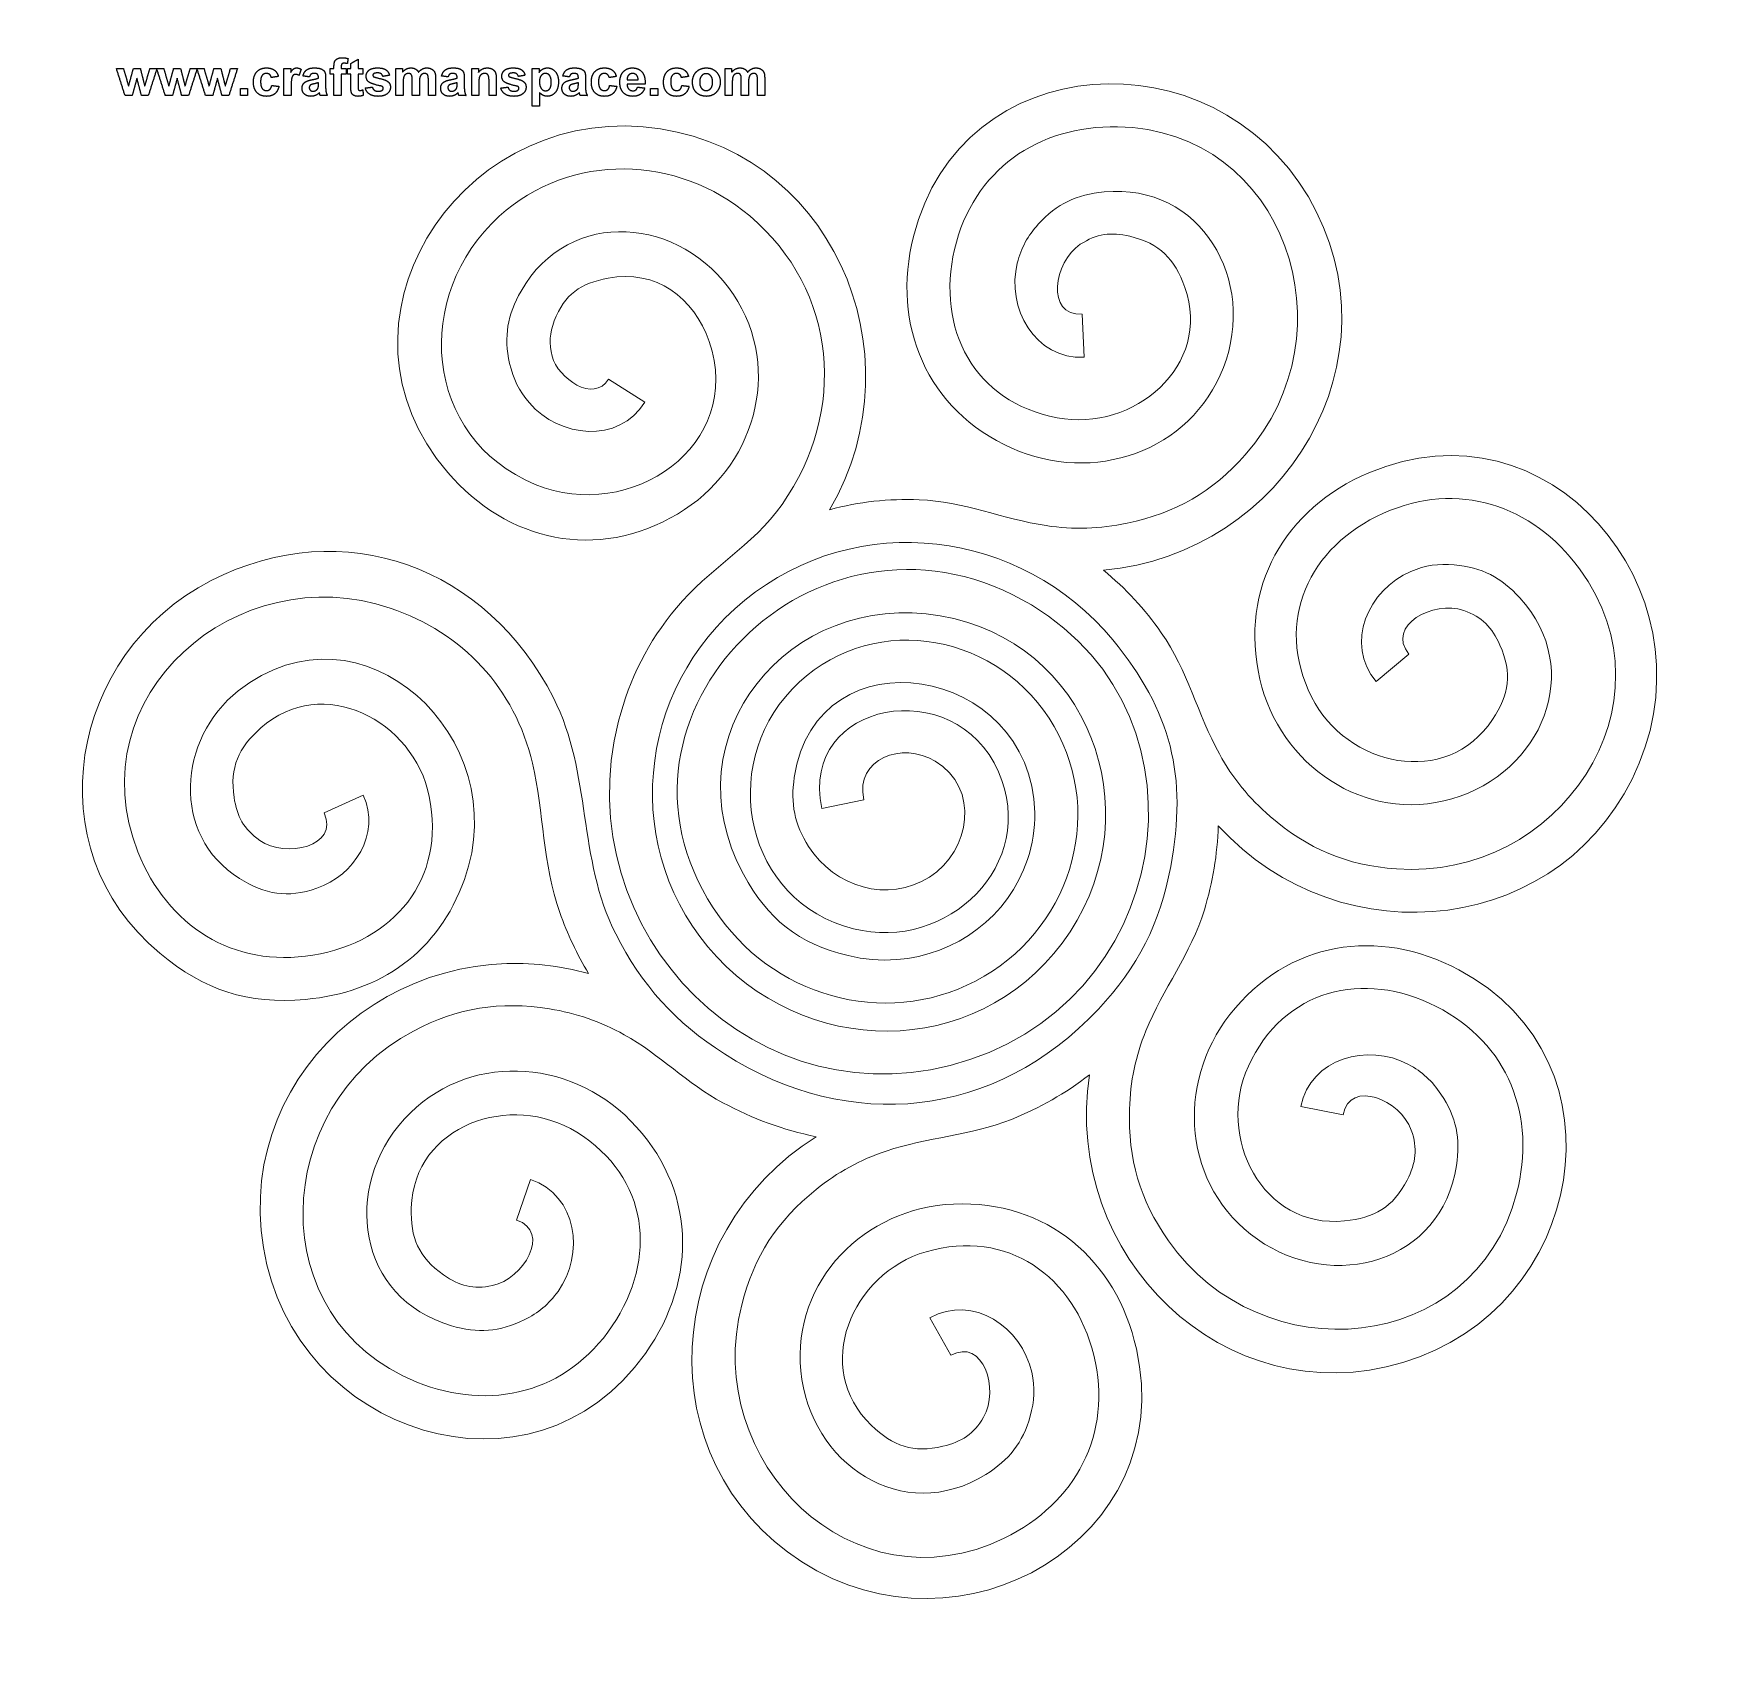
# Model space of a CAD drawing. Header units: millimetres. Extents: x -113 to 111, y -111 to 107.
import ezdxf

# ---------------------------------------------------------------- set-up
doc = ezdxf.new("R2010")
doc.units = ezdxf.units.MM
doc.header["$MEASUREMENT"] = 0
doc.layers.add('Default', color=18, linetype='Continuous')
doc.layers.add('Make2D__visible__lines', color=7, linetype='Continuous')

msp = doc.modelspace()

# ---------------------------------------------------------------- linework, layer by layer
at = {"layer": 'Default', "color": 5}
for points in [[(-72.45, 102.52), (-72.45, 102.98), (-72.35, 103.2)], [(-72.35, 103.2), (-72.26, 103.42), (-72, 103.56)], [(-72, 103.56), (-71.75, 103.7), (-71.35, 103.7)], [(-71.11, 102.96), (-71.31, 102.96), (-71.4, 102.87)], [(-71.35, 103.7), (-70.95, 103.7), (-70.57, 103.58)], [(-70.67, 102.91), (-70.9, 102.96), (-71.11, 102.96)], [(-70.57, 103.58), (-70.62, 103.24), (-70.67, 102.91)], [(-70.2, 102.93), (-69.72, 103.21), (-69.24, 103.49)], [(-70.2, 102.25), (-70.2, 102.59), (-70.2, 102.93)], [(-69.24, 103.49), (-69.24, 102.87), (-69.24, 102.25)], [(-100.31, 98.64), (-100.88, 100.45), (-101.46, 102.25)], [(-101.46, 102.25), (-100.99, 102.25), (-100.52, 102.25)], [(-100.52, 102.25), (-100.18, 101.07), (-99.84, 99.89)], [(-99.84, 99.89), (-99.52, 101.07), (-99.2, 102.25)], [(-98.73, 100.96), (-99.05, 99.8), (-99.36, 98.64)], [(-99.2, 102.25), (-98.74, 102.25), (-98.27, 102.25)], [(-98.12, 98.64), (-98.42, 99.8), (-98.73, 100.96)], [(-98.27, 102.25), (-97.98, 101.07), (-97.68, 99.89)], [(-97.68, 99.89), (-97.34, 101.07), (-97, 102.25)], [(-96.06, 102.25), (-96.64, 100.45), (-97.21, 98.64)], [(-97, 102.25), (-96.53, 102.25), (-96.06, 102.25)], [(-94.94, 98.64), (-95.51, 100.45), (-96.09, 102.25)], [(-96.09, 102.25), (-95.62, 102.25), (-95.15, 102.25)], [(-95.15, 102.25), (-94.81, 101.07), (-94.47, 99.89)], [(-94.47, 99.89), (-94.15, 101.07), (-93.83, 102.25)], [(-93.36, 100.96), (-93.67, 99.8), (-93.99, 98.64)], [(-93.83, 102.25), (-93.37, 102.25), (-92.9, 102.25)], [(-92.75, 98.64), (-93.05, 99.8), (-93.36, 100.96)], [(-92.9, 102.25), (-92.61, 101.07), (-92.31, 99.89)], [(-92.31, 99.89), (-91.97, 101.07), (-91.62, 102.25)], [(-90.69, 102.25), (-91.27, 100.45), (-91.84, 98.64)], [(-91.62, 102.25), (-91.16, 102.25), (-90.69, 102.25)], [(-89.57, 98.64), (-90.14, 100.45), (-90.72, 102.25)], [(-90.72, 102.25), (-90.25, 102.25), (-89.78, 102.25)], [(-89.78, 102.25), (-89.44, 101.07), (-89.1, 99.89)], [(-89.1, 99.89), (-88.78, 101.07), (-88.46, 102.25)], [(-87.99, 100.96), (-88.3, 99.8), (-88.62, 98.64)], [(-88.46, 102.25), (-88, 102.25), (-87.53, 102.25)], [(-87.38, 98.64), (-87.68, 99.8), (-87.99, 100.96)], [(-87.53, 102.25), (-87.24, 101.07), (-86.94, 99.89)], [(-86.94, 99.89), (-86.6, 101.07), (-86.25, 102.25)], [(-85.32, 102.25), (-85.9, 100.45), (-86.47, 98.64)], [(-86.25, 102.25), (-85.79, 102.25), (-85.32, 102.25)], [(-83.19, 100.44), (-83.19, 101.34), (-82.72, 101.84)], [(-82.72, 101.84), (-82.25, 102.34), (-81.45, 102.34)], [(-82.02, 101.35), (-82.23, 101.1), (-82.23, 100.51)], [(-81.46, 101.6), (-81.81, 101.6), (-82.02, 101.35)], [(-81.03, 101.46), (-81.19, 101.6), (-81.46, 101.6)], [(-81.45, 102.34), (-80.8, 102.34), (-80.41, 102.06)], [(-80.81, 101.05), (-80.86, 101.32), (-81.03, 101.46)], [(-79.86, 101.2), (-80.33, 101.13), (-80.81, 101.05)], [(-80.41, 102.06), (-80.03, 101.78), (-79.86, 101.2)], [(-79.12, 98.64), (-79.12, 100.45), (-79.12, 102.25)], [(-79.12, 102.25), (-78.67, 102.25), (-78.22, 102.25)], [(-78.22, 102.25), (-78.22, 102), (-78.22, 101.74)], [(-78.22, 101.74), (-78, 102.1), (-77.83, 102.22)], [(-78.08, 100.97), (-78.16, 100.68), (-78.16, 99.76)], [(-77.87, 101.37), (-78.01, 101.26), (-78.08, 100.97)], [(-77.55, 101.48), (-77.74, 101.48), (-77.87, 101.37)], [(-77.83, 102.22), (-77.65, 102.34), (-77.43, 102.34)], [(-77.12, 101.33), (-77.35, 101.48), (-77.55, 101.48)], [(-77.43, 102.34), (-77.12, 102.34), (-76.83, 102.16)], [(-76.83, 102.16), (-76.98, 101.74), (-77.12, 101.33)], [(-76.58, 101.26), (-76.44, 101.82), (-76.09, 102.08)], [(-75.72, 101.14), (-76.15, 101.2), (-76.58, 101.26)], [(-76.17, 100.53), (-75.91, 100.66), (-75.42, 100.75)], [(-76.09, 102.08), (-75.74, 102.34), (-75.05, 102.34)], [(-75.5, 101.5), (-75.64, 101.4), (-75.72, 101.14)], [(-75.13, 101.6), (-75.37, 101.6), (-75.5, 101.5)], [(-75.42, 100.75), (-74.77, 100.88), (-74.52, 100.99)], [(-74.65, 101.48), (-74.77, 101.6), (-75.13, 101.6)], [(-75.05, 102.34), (-74.42, 102.34), (-74.12, 102.19)], [(-74.52, 101.08), (-74.52, 101.36), (-74.65, 101.48)], [(-74.52, 100.99), (-74.52, 101.04), (-74.52, 101.08)], [(-74.12, 102.19), (-73.81, 102.04), (-73.69, 101.81)], [(-73.69, 101.81), (-73.56, 101.57), (-73.56, 100.95)], [(-73.56, 100.95), (-73.56, 100.39), (-73.56, 99.83)], [(-72.94, 102.25), (-72.7, 102.25), (-72.45, 102.25)], [(-72.94, 101.51), (-72.94, 101.88), (-72.94, 102.25)], [(-72.45, 101.51), (-72.7, 101.51), (-72.94, 101.51)], [(-72.45, 102.25), (-72.45, 102.39), (-72.45, 102.52)], [(-72.45, 98.64), (-72.45, 100.08), (-72.45, 101.51)], [(-71.4, 102.87), (-71.49, 102.77), (-71.49, 102.5)], [(-71.49, 102.5), (-71.49, 102.38), (-71.49, 102.25)], [(-71.49, 102.25), (-71.15, 102.25), (-70.81, 102.25)], [(-70.81, 101.51), (-71.15, 101.51), (-71.49, 101.51)], [(-71.49, 101.51), (-71.49, 100.08), (-71.49, 98.64)], [(-70.81, 102.25), (-70.81, 101.88), (-70.81, 101.51)], [(-70.66, 101.51), (-70.66, 101.88), (-70.66, 102.25)], [(-70.66, 102.25), (-70.43, 102.25), (-70.2, 102.25)], [(-70.2, 101.51), (-70.43, 101.51), (-70.66, 101.51)], [(-70.2, 99.92), (-70.2, 100.72), (-70.2, 101.51)], [(-69.24, 102.25), (-68.92, 102.25), (-68.59, 102.25)], [(-68.59, 101.51), (-68.92, 101.51), (-69.24, 101.51)], [(-69.24, 101.51), (-69.24, 100.77), (-69.24, 100.02)], [(-68.59, 102.25), (-68.59, 101.88), (-68.59, 101.51)], [(-68.16, 101.23), (-68.16, 101.7), (-67.79, 102.02)], [(-67.73, 100.41), (-68.16, 100.7), (-68.16, 101.23)], [(-67.79, 102.02), (-67.42, 102.34), (-66.64, 102.34)], [(-67.16, 101.56), (-67.26, 101.48), (-67.26, 101.36)], [(-67.26, 101.36), (-67.26, 101.26), (-67.17, 101.18)], [(-67.17, 101.18), (-67.04, 101.09), (-66.28, 100.91)], [(-66.62, 101.67), (-66.99, 101.67), (-67.16, 101.56)], [(-66.64, 102.34), (-65.9, 102.34), (-65.54, 102.1)], [(-66.16, 101.55), (-66.32, 101.67), (-66.62, 101.67)], [(-66.28, 100.91), (-65.52, 100.74), (-65.22, 100.48)], [(-65.94, 101.2), (-65.99, 101.43), (-66.16, 101.55)], [(-65.04, 101.36), (-65.49, 101.28), (-65.94, 101.2)], [(-65.54, 102.1), (-65.18, 101.85), (-65.04, 101.36)], [(-64.18, 102.25), (-63.75, 102.25), (-63.31, 102.25)], [(-64.18, 98.64), (-64.18, 100.45), (-64.18, 102.25)], [(-63.31, 101.76), (-62.84, 102.34), (-62.19, 102.34)], [(-63.31, 102.25), (-63.31, 102.01), (-63.31, 101.76)], [(-63.15, 101.14), (-63.22, 100.92), (-63.22, 100.4)], [(-62.9, 101.48), (-63.07, 101.37), (-63.15, 101.14)], [(-62.51, 101.6), (-62.72, 101.6), (-62.9, 101.48)], [(-62.22, 101.53), (-62.33, 101.6), (-62.51, 101.6)], [(-62.07, 101.3), (-62.12, 101.45), (-62.22, 101.53)], [(-62.19, 102.34), (-61.84, 102.34), (-61.59, 102.2)], [(-62.02, 100.62), (-62.02, 101.15), (-62.07, 101.3)], [(-61.59, 102.2), (-61.34, 102.06), (-61.17, 101.76)], [(-61.17, 101.76), (-60.94, 102.06), (-60.66, 102.2)], [(-60.98, 101.12), (-61.06, 100.89), (-61.06, 100.38)], [(-60.73, 101.48), (-60.91, 101.36), (-60.98, 101.12)], [(-60.36, 101.6), (-60.56, 101.6), (-60.73, 101.48)], [(-60.66, 102.2), (-60.39, 102.34), (-60.08, 102.34)], [(-59.95, 101.4), (-60.09, 101.6), (-60.36, 101.6)], [(-60.08, 102.34), (-59.68, 102.34), (-59.41, 102.18)], [(-59.86, 100.71), (-59.86, 101.24), (-59.95, 101.4)], [(-59.86, 98.64), (-59.86, 99.67), (-59.86, 100.71)], [(-59.41, 102.18), (-59.13, 102.02), (-59, 101.71)], [(-59, 101.71), (-58.9, 101.48), (-58.9, 100.96)], [(-58.9, 100.96), (-58.9, 99.8), (-58.9, 98.64)], [(-58.1, 101.26), (-57.95, 101.82), (-57.6, 102.08)], [(-57.23, 101.14), (-57.67, 101.2), (-58.1, 101.26)], [(-57.68, 100.53), (-57.42, 100.66), (-56.94, 100.75)], [(-57.6, 102.08), (-57.25, 102.34), (-56.56, 102.34)], [(-57.02, 101.5), (-57.15, 101.4), (-57.23, 101.14)], [(-56.64, 101.6), (-56.88, 101.6), (-57.02, 101.5)], [(-56.94, 100.75), (-56.28, 100.88), (-56.03, 100.99)], [(-56.16, 101.48), (-56.29, 101.6), (-56.64, 101.6)], [(-56.56, 102.34), (-55.94, 102.34), (-55.63, 102.19)], [(-56.03, 101.08), (-56.03, 101.36), (-56.16, 101.48)], [(-56.03, 100.99), (-56.03, 101.04), (-56.03, 101.08)], [(-55.63, 102.19), (-55.32, 102.04), (-55.2, 101.81)], [(-55.2, 101.81), (-55.07, 101.57), (-55.07, 100.95)], [(-55.07, 100.95), (-55.07, 100.39), (-55.07, 99.83)], [(-54.08, 98.64), (-54.08, 100.45), (-54.08, 102.25)], [(-54.08, 102.25), (-53.64, 102.25), (-53.19, 102.25)], [(-53.19, 101.73), (-52.72, 102.34), (-52.01, 102.34)], [(-53.19, 102.25), (-53.19, 101.99), (-53.19, 101.73)], [(-53.06, 101.11), (-53.13, 100.88), (-53.13, 100.28)], [(-52.79, 101.47), (-52.98, 101.33), (-53.06, 101.11)], [(-52.35, 101.6), (-52.6, 101.6), (-52.79, 101.47)], [(-52.03, 101.51), (-52.16, 101.6), (-52.35, 101.6)], [(-51.83, 101.24), (-51.89, 101.41), (-52.03, 101.51)], [(-52.01, 102.34), (-51.7, 102.34), (-51.44, 102.23)], [(-51.77, 100.48), (-51.77, 101.07), (-51.83, 101.24)], [(-51.44, 102.23), (-51.18, 102.12), (-51.05, 101.94)], [(-51.05, 101.94), (-50.92, 101.76), (-50.87, 101.54)], [(-50.87, 101.54), (-50.81, 101.31), (-50.81, 100.89)], [(-50.81, 100.89), (-50.81, 99.77), (-50.81, 98.64)], [(-50.07, 101.23), (-50.07, 101.7), (-49.7, 102.02)], [(-49.64, 100.41), (-50.07, 100.7), (-50.07, 101.23)], [(-49.7, 102.02), (-49.33, 102.34), (-48.55, 102.34)], [(-49.07, 101.56), (-49.18, 101.48), (-49.18, 101.36)], [(-49.18, 101.36), (-49.18, 101.26), (-49.08, 101.18)], [(-49.08, 101.18), (-48.95, 101.09), (-48.19, 100.91)], [(-48.53, 101.67), (-48.91, 101.67), (-49.07, 101.56)], [(-48.55, 102.34), (-47.81, 102.34), (-47.45, 102.1)], [(-48.07, 101.55), (-48.23, 101.67), (-48.53, 101.67)], [(-48.19, 100.91), (-47.43, 100.74), (-47.13, 100.48)], [(-47.85, 101.2), (-47.91, 101.43), (-48.07, 101.55)], [(-46.96, 101.36), (-47.4, 101.28), (-47.85, 101.2)], [(-47.45, 102.1), (-47.09, 101.85), (-46.96, 101.36)], [(-46, 102.25), (-45.55, 102.25), (-45.1, 102.25)], [(-46, 97.25), (-46, 99.75), (-46, 102.25)], [(-45.1, 102.25), (-45.1, 101.99), (-45.1, 101.73)], [(-45.1, 101.73), (-44.93, 102), (-44.64, 102.17)], [(-44.81, 101.33), (-45.04, 101.05), (-45.04, 100.51)], [(-44.24, 101.6), (-44.59, 101.6), (-44.81, 101.33)], [(-44.64, 102.17), (-44.35, 102.34), (-43.99, 102.34)], [(-43.69, 101.32), (-43.91, 101.6), (-44.24, 101.6)], [(-43.99, 102.34), (-43.37, 102.34), (-42.94, 101.85)], [(-43.47, 100.46), (-43.47, 101.04), (-43.69, 101.32)], [(-42.94, 101.85), (-42.51, 101.35), (-42.51, 100.47)], [(-41.92, 101.26), (-41.78, 101.82), (-41.43, 102.08)], [(-41.06, 101.14), (-41.49, 101.2), (-41.92, 101.26)], [(-41.51, 100.53), (-41.25, 100.66), (-40.76, 100.75)], [(-41.43, 102.08), (-41.08, 102.34), (-40.39, 102.34)], [(-40.84, 101.5), (-40.98, 101.4), (-41.06, 101.14)], [(-40.47, 101.6), (-40.71, 101.6), (-40.84, 101.5)], [(-40.76, 100.75), (-40.11, 100.88), (-39.86, 100.99)], [(-39.98, 101.48), (-40.11, 101.6), (-40.47, 101.6)], [(-40.39, 102.34), (-39.76, 102.34), (-39.46, 102.19)], [(-39.86, 101.08), (-39.86, 101.36), (-39.98, 101.48)], [(-39.86, 100.99), (-39.86, 101.04), (-39.86, 101.08)], [(-39.46, 102.19), (-39.15, 102.04), (-39.02, 101.81)], [(-39.02, 101.81), (-38.9, 101.57), (-38.9, 100.95)], [(-38.9, 100.95), (-38.9, 100.39), (-38.9, 99.83)], [(-38.13, 100.44), (-38.13, 101.34), (-37.66, 101.84)], [(-37.66, 101.84), (-37.19, 102.34), (-36.39, 102.34)], [(-36.96, 101.35), (-37.17, 101.1), (-37.17, 100.51)], [(-36.4, 101.6), (-36.75, 101.6), (-36.96, 101.35)], [(-35.97, 101.46), (-36.13, 101.6), (-36.4, 101.6)], [(-36.39, 102.34), (-35.74, 102.34), (-35.35, 102.06)], [(-35.75, 101.05), (-35.8, 101.32), (-35.97, 101.46)], [(-34.79, 101.2), (-35.27, 101.13), (-35.75, 101.05)], [(-35.35, 102.06), (-34.96, 101.78), (-34.79, 101.2)], [(-34.33, 100.42), (-34.33, 101.32), (-33.86, 101.83)], [(-33.86, 101.83), (-33.39, 102.34), (-32.67, 102.34)], [(-33.15, 101.38), (-33.36, 101.16), (-33.36, 100.77)], [(-33.36, 100.77), (-32.63, 100.77), (-31.89, 100.77)], [(-32.62, 101.6), (-32.94, 101.6), (-33.15, 101.38)], [(-32.67, 102.34), (-31.85, 102.34), (-31.39, 101.81)], [(-32.11, 101.39), (-32.32, 101.6), (-32.62, 101.6)], [(-31.89, 100.77), (-31.9, 101.18), (-32.11, 101.39)], [(-31.39, 101.81), (-30.92, 101.28), (-30.94, 100.18)], [(-28.5, 100.44), (-28.5, 101.34), (-28.03, 101.84)], [(-28.03, 101.84), (-27.56, 102.34), (-26.76, 102.34)], [(-27.33, 101.35), (-27.54, 101.1), (-27.54, 100.51)], [(-26.77, 101.6), (-27.12, 101.6), (-27.33, 101.35)], [(-26.34, 101.46), (-26.5, 101.6), (-26.77, 101.6)], [(-26.76, 102.34), (-26.11, 102.34), (-25.72, 102.06)], [(-26.12, 101.05), (-26.17, 101.32), (-26.34, 101.46)], [(-25.17, 101.2), (-25.64, 101.13), (-26.12, 101.05)], [(-25.72, 102.06), (-25.33, 101.78), (-25.17, 101.2)], [(-24.64, 100.5), (-24.64, 100.98), (-24.41, 101.42)], [(-24.41, 101.42), (-24.17, 101.87), (-23.75, 102.11)], [(-23.75, 102.11), (-23.32, 102.34), (-22.79, 102.34)], [(-23.43, 101.28), (-23.68, 100.99), (-23.68, 100.45)], [(-22.82, 101.57), (-23.18, 101.57), (-23.43, 101.28)], [(-22.2, 101.28), (-22.45, 101.57), (-22.82, 101.57)], [(-22.79, 102.34), (-21.98, 102.34), (-21.46, 101.81)], [(-21.96, 100.45), (-21.96, 100.99), (-22.2, 101.28)], [(-21.46, 101.81), (-20.94, 101.27), (-20.94, 100.46)], [(-20.29, 102.25), (-19.86, 102.25), (-19.42, 102.25)], [(-20.29, 98.64), (-20.29, 100.45), (-20.29, 102.25)], [(-19.42, 101.76), (-18.95, 102.34), (-18.3, 102.34)], [(-19.42, 102.25), (-19.42, 102.01), (-19.42, 101.76)], [(-19.26, 101.14), (-19.33, 100.92), (-19.33, 100.4)], [(-19.01, 101.48), (-19.18, 101.37), (-19.26, 101.14)], [(-18.62, 101.6), (-18.84, 101.6), (-19.01, 101.48)], [(-18.33, 101.53), (-18.44, 101.6), (-18.62, 101.6)], [(-18.18, 101.3), (-18.23, 101.45), (-18.33, 101.53)], [(-18.3, 102.34), (-17.96, 102.34), (-17.7, 102.2)], [(-18.13, 100.62), (-18.13, 101.15), (-18.18, 101.3)], [(-17.7, 102.2), (-17.45, 102.06), (-17.28, 101.76)], [(-17.28, 101.76), (-17.05, 102.06), (-16.77, 102.2)], [(-17.09, 101.12), (-17.17, 100.89), (-17.17, 100.38)], [(-16.84, 101.48), (-17.02, 101.36), (-17.09, 101.12)], [(-16.47, 101.6), (-16.67, 101.6), (-16.84, 101.48)], [(-16.77, 102.2), (-16.5, 102.34), (-16.19, 102.34)], [(-16.06, 101.4), (-16.2, 101.6), (-16.47, 101.6)], [(-16.19, 102.34), (-15.79, 102.34), (-15.52, 102.18)], [(-15.97, 100.71), (-15.97, 101.24), (-16.06, 101.4)], [(-15.97, 98.64), (-15.97, 99.67), (-15.97, 100.71)], [(-15.52, 102.18), (-15.24, 102.02), (-15.11, 101.71)], [(-15.11, 101.71), (-15.01, 101.48), (-15.01, 100.96)], [(-15.01, 100.96), (-15.01, 99.8), (-15.01, 98.64)], [(-99.36, 98.64), (-99.83, 98.64), (-100.31, 98.64)], [(-97.21, 98.64), (-97.66, 98.64), (-98.12, 98.64)], [(-93.99, 98.64), (-94.46, 98.64), (-94.94, 98.64)], [(-91.84, 98.64), (-92.29, 98.64), (-92.75, 98.64)], [(-88.62, 98.64), (-89.09, 98.64), (-89.57, 98.64)], [(-86.47, 98.64), (-86.92, 98.64), (-87.38, 98.64)], [(-84.92, 98.64), (-84.92, 99.12), (-84.92, 99.6)], [(-84.92, 99.6), (-84.44, 99.6), (-83.96, 99.6)], [(-83.96, 98.64), (-84.44, 98.64), (-84.92, 98.64)], [(-83.96, 99.6), (-83.96, 99.12), (-83.96, 98.64)], [(-82.72, 99.05), (-83.19, 99.55), (-83.19, 100.44)], [(-81.46, 98.55), (-82.25, 98.55), (-82.72, 99.05)], [(-82.23, 100.51), (-82.23, 99.86), (-82.02, 99.59)], [(-82.02, 99.59), (-81.8, 99.32), (-81.44, 99.32)], [(-80.35, 98.88), (-80.77, 98.55), (-81.46, 98.55)], [(-81.44, 99.32), (-81.17, 99.32), (-81, 99.47)], [(-81, 99.47), (-80.82, 99.63), (-80.75, 100)], [(-80.75, 100), (-80.27, 99.94), (-79.79, 99.88)], [(-79.79, 99.88), (-79.94, 99.22), (-80.35, 98.88)], [(-78.16, 98.64), (-78.64, 98.64), (-79.12, 98.64)], [(-78.16, 99.76), (-78.16, 99.2), (-78.16, 98.64)], [(-76.71, 99.62), (-76.71, 99.92), (-76.57, 100.16)], [(-76.39, 98.85), (-76.71, 99.15), (-76.71, 99.62)], [(-76.57, 100.16), (-76.42, 100.4), (-76.17, 100.53)], [(-75.51, 98.55), (-76.07, 98.55), (-76.39, 98.85)], [(-75.57, 100.06), (-75.75, 99.92), (-75.75, 99.72)], [(-75.75, 99.72), (-75.75, 99.52), (-75.61, 99.37)], [(-75.61, 99.37), (-75.47, 99.23), (-75.24, 99.23)], [(-75.07, 100.22), (-75.45, 100.14), (-75.57, 100.06)], [(-74.92, 98.67), (-75.2, 98.55), (-75.51, 98.55)], [(-75.24, 99.23), (-75, 99.23), (-74.77, 99.4)], [(-74.52, 100.37), (-74.69, 100.31), (-75.07, 100.22)], [(-74.4, 99.03), (-74.64, 98.79), (-74.92, 98.67)], [(-74.77, 99.4), (-74.6, 99.53), (-74.55, 99.71)], [(-74.55, 99.71), (-74.52, 99.84), (-74.52, 100.18)], [(-74.52, 100.18), (-74.52, 100.27), (-74.52, 100.37)], [(-74.36, 98.92), (-74.39, 99.01), (-74.4, 99.03)], [(-74.27, 98.64), (-74.31, 98.74), (-74.36, 98.92)], [(-73.31, 98.64), (-73.79, 98.64), (-74.27, 98.64)], [(-73.56, 99.83), (-73.56, 99.35), (-73.51, 99.13)], [(-73.51, 99.13), (-73.46, 98.9), (-73.31, 98.64)], [(-71.49, 98.64), (-71.97, 98.64), (-72.45, 98.64)], [(-70.17, 99.24), (-70.2, 99.41), (-70.2, 99.92)], [(-70.03, 98.86), (-70.13, 99), (-70.17, 99.24)], [(-69.73, 98.64), (-69.94, 98.72), (-70.03, 98.86)], [(-69.27, 98.55), (-69.53, 98.55), (-69.73, 98.64)], [(-68.53, 98.69), (-68.86, 98.55), (-69.27, 98.55)], [(-69.24, 100.02), (-69.24, 99.57), (-69.22, 99.49)], [(-69.22, 99.49), (-69.2, 99.42), (-69.14, 99.37)], [(-69.14, 99.37), (-69.07, 99.32), (-68.98, 99.32)], [(-68.98, 99.32), (-68.85, 99.32), (-68.61, 99.41)], [(-68.61, 99.41), (-68.57, 99.05), (-68.53, 98.69)], [(-68.28, 99.66), (-67.8, 99.72), (-67.33, 99.78)], [(-67.72, 98.85), (-68.15, 99.15), (-68.28, 99.66)], [(-66.26, 99.94), (-67.42, 100.2), (-67.73, 100.41)], [(-66.56, 98.55), (-67.29, 98.55), (-67.72, 98.85)], [(-67.33, 99.78), (-67.26, 99.51), (-67.08, 99.37)], [(-67.08, 99.37), (-66.89, 99.23), (-66.56, 99.23)], [(-66.56, 99.23), (-66.19, 99.23), (-66, 99.37)], [(-65.33, 98.91), (-65.75, 98.55), (-66.56, 98.55)], [(-65.94, 99.81), (-66.01, 99.88), (-66.26, 99.94)], [(-66, 99.37), (-65.87, 99.46), (-65.87, 99.63)], [(-65.87, 99.63), (-65.87, 99.74), (-65.94, 99.81)], [(-64.92, 99.77), (-64.92, 99.27), (-65.33, 98.91)], [(-65.22, 100.48), (-64.92, 100.23), (-64.92, 99.77)], [(-63.22, 98.64), (-63.7, 98.64), (-64.18, 98.64)], [(-63.22, 100.4), (-63.22, 99.52), (-63.22, 98.64)], [(-62.02, 98.64), (-62.02, 99.63), (-62.02, 100.62)], [(-61.06, 98.64), (-61.54, 98.64), (-62.02, 98.64)], [(-61.06, 100.38), (-61.06, 99.51), (-61.06, 98.64)], [(-58.9, 98.64), (-59.38, 98.64), (-59.86, 98.64)], [(-58.22, 99.62), (-58.22, 99.92), (-58.08, 100.16)], [(-57.9, 98.85), (-58.22, 99.15), (-58.22, 99.62)], [(-58.08, 100.16), (-57.94, 100.4), (-57.68, 100.53)], [(-57.02, 98.55), (-57.58, 98.55), (-57.9, 98.85)], [(-57.08, 100.06), (-57.26, 99.92), (-57.26, 99.72)], [(-57.26, 99.72), (-57.26, 99.52), (-57.12, 99.37)], [(-57.12, 99.37), (-56.98, 99.23), (-56.76, 99.23)], [(-56.59, 100.22), (-56.97, 100.14), (-57.08, 100.06)], [(-56.43, 98.67), (-56.71, 98.55), (-57.02, 98.55)], [(-56.76, 99.23), (-56.51, 99.23), (-56.28, 99.4)], [(-56.03, 100.37), (-56.21, 100.31), (-56.59, 100.22)], [(-55.91, 99.03), (-56.15, 98.79), (-56.43, 98.67)], [(-56.28, 99.4), (-56.12, 99.53), (-56.06, 99.71)], [(-56.06, 99.71), (-56.03, 99.84), (-56.03, 100.18)], [(-56.03, 100.18), (-56.03, 100.27), (-56.03, 100.37)], [(-55.87, 98.92), (-55.9, 99.01), (-55.91, 99.03)], [(-55.78, 98.64), (-55.82, 98.74), (-55.87, 98.92)], [(-54.83, 98.64), (-55.3, 98.64), (-55.78, 98.64)], [(-55.07, 99.83), (-55.07, 99.35), (-55.02, 99.13)], [(-55.02, 99.13), (-54.97, 98.9), (-54.83, 98.64)], [(-53.13, 98.64), (-53.61, 98.64), (-54.08, 98.64)], [(-53.13, 100.28), (-53.13, 99.46), (-53.13, 98.64)], [(-51.77, 98.64), (-51.77, 99.56), (-51.77, 100.48)], [(-50.81, 98.64), (-51.29, 98.64), (-51.77, 98.64)], [(-50.2, 99.66), (-49.72, 99.72), (-49.24, 99.78)], [(-49.63, 98.85), (-50.06, 99.15), (-50.2, 99.66)], [(-48.18, 99.94), (-49.33, 100.2), (-49.64, 100.41)], [(-48.47, 98.55), (-49.21, 98.55), (-49.63, 98.85)], [(-49.24, 99.78), (-49.18, 99.51), (-48.99, 99.37)], [(-48.99, 99.37), (-48.81, 99.23), (-48.47, 99.23)], [(-48.47, 99.23), (-48.1, 99.23), (-47.91, 99.37)], [(-47.25, 98.91), (-47.66, 98.55), (-48.47, 98.55)], [(-47.86, 99.81), (-47.93, 99.88), (-48.18, 99.94)], [(-47.91, 99.37), (-47.79, 99.46), (-47.79, 99.63)], [(-47.79, 99.63), (-47.79, 99.74), (-47.86, 99.81)], [(-46.83, 99.77), (-46.83, 99.27), (-47.25, 98.91)], [(-47.13, 100.48), (-46.83, 100.23), (-46.83, 99.77)], [(-45.04, 100.51), (-45.04, 99.88), (-44.8, 99.59)], [(-44.54, 98.67), (-44.78, 98.78), (-45.04, 99.07)], [(-45.04, 99.07), (-45.04, 98.16), (-45.04, 97.25)], [(-44.8, 99.59), (-44.57, 99.29), (-44.23, 99.29)], [(-44, 98.55), (-44.3, 98.55), (-44.54, 98.67)], [(-44.23, 99.29), (-43.9, 99.29), (-43.68, 99.56)], [(-42.95, 99.05), (-43.38, 98.55), (-44, 98.55)], [(-43.68, 99.56), (-43.47, 99.84), (-43.47, 100.46)], [(-42.51, 100.47), (-42.51, 99.56), (-42.95, 99.05)], [(-42.05, 99.62), (-42.05, 99.92), (-41.91, 100.16)], [(-41.73, 98.85), (-42.05, 99.15), (-42.05, 99.62)], [(-41.91, 100.16), (-41.76, 100.4), (-41.51, 100.53)], [(-40.85, 98.55), (-41.41, 98.55), (-41.73, 98.85)], [(-40.91, 100.06), (-41.09, 99.92), (-41.09, 99.72)], [(-41.09, 99.72), (-41.09, 99.52), (-40.95, 99.37)], [(-40.95, 99.37), (-40.8, 99.23), (-40.58, 99.23)], [(-40.41, 100.22), (-40.79, 100.14), (-40.91, 100.06)], [(-40.26, 98.67), (-40.54, 98.55), (-40.85, 98.55)], [(-40.58, 99.23), (-40.34, 99.23), (-40.11, 99.4)], [(-39.86, 100.37), (-40.03, 100.31), (-40.41, 100.22)], [(-39.73, 99.03), (-39.98, 98.79), (-40.26, 98.67)], [(-40.11, 99.4), (-39.94, 99.53), (-39.89, 99.71)], [(-39.89, 99.71), (-39.86, 99.84), (-39.86, 100.18)], [(-39.86, 100.18), (-39.86, 100.27), (-39.86, 100.37)], [(-39.7, 98.92), (-39.72, 99.01), (-39.73, 99.03)], [(-39.61, 98.64), (-39.65, 98.74), (-39.7, 98.92)], [(-38.65, 98.64), (-39.13, 98.64), (-39.61, 98.64)], [(-38.9, 99.83), (-38.9, 99.35), (-38.85, 99.13)], [(-38.85, 99.13), (-38.8, 98.9), (-38.65, 98.64)], [(-37.66, 99.05), (-38.13, 99.55), (-38.13, 100.44)], [(-36.4, 98.55), (-37.19, 98.55), (-37.66, 99.05)], [(-37.17, 100.51), (-37.17, 99.86), (-36.96, 99.59)], [(-36.96, 99.59), (-36.74, 99.32), (-36.38, 99.32)], [(-35.29, 98.88), (-35.71, 98.55), (-36.4, 98.55)], [(-36.38, 99.32), (-36.11, 99.32), (-35.93, 99.47)], [(-35.93, 99.47), (-35.76, 99.63), (-35.69, 100)], [(-35.69, 100), (-35.21, 99.94), (-34.73, 99.88)], [(-34.73, 99.88), (-34.88, 99.22), (-35.29, 98.88)], [(-33.97, 99.17), (-34.33, 99.66), (-34.33, 100.42)], [(-32.57, 98.55), (-33.52, 98.55), (-33.97, 99.17)], [(-30.94, 100.18), (-32.16, 100.18), (-33.37, 100.18)], [(-33.37, 100.18), (-33.36, 99.76), (-33.14, 99.52)], [(-33.14, 99.52), (-32.91, 99.29), (-32.58, 99.29)], [(-32.58, 99.29), (-32.35, 99.29), (-32.19, 99.41)], [(-31.58, 98.83), (-31.98, 98.55), (-32.57, 98.55)], [(-32.19, 99.41), (-32.04, 99.52), (-31.96, 99.78)], [(-31.96, 99.78), (-31.48, 99.72), (-31, 99.66)], [(-31, 99.66), (-31.18, 99.12), (-31.58, 98.83)], [(-30.23, 98.64), (-30.23, 99.12), (-30.23, 99.6)], [(-30.23, 99.6), (-29.75, 99.6), (-29.27, 99.6)], [(-29.27, 98.64), (-29.75, 98.64), (-30.23, 98.64)], [(-29.27, 99.6), (-29.27, 99.12), (-29.27, 98.64)], [(-28.03, 99.05), (-28.5, 99.55), (-28.5, 100.44)], [(-26.77, 98.55), (-27.56, 98.55), (-28.03, 99.05)], [(-27.54, 100.51), (-27.54, 99.86), (-27.33, 99.59)], [(-27.33, 99.59), (-27.11, 99.32), (-26.75, 99.32)], [(-25.66, 98.88), (-26.08, 98.55), (-26.77, 98.55)], [(-26.75, 99.32), (-26.48, 99.32), (-26.3, 99.47)], [(-26.3, 99.47), (-26.13, 99.63), (-26.06, 100)], [(-26.06, 100), (-25.58, 99.94), (-25.1, 99.88)], [(-25.1, 99.88), (-25.25, 99.22), (-25.66, 98.88)], [(-24.41, 99.44), (-24.64, 99.87), (-24.64, 100.5)], [(-23.73, 98.77), (-24.17, 99), (-24.41, 99.44)], [(-22.79, 98.55), (-23.28, 98.55), (-23.73, 98.77)], [(-23.68, 100.45), (-23.68, 99.9), (-23.43, 99.61)], [(-23.43, 99.61), (-23.18, 99.32), (-22.82, 99.32)], [(-22.82, 99.32), (-22.45, 99.32), (-22.2, 99.61)], [(-21.46, 99.09), (-21.99, 98.55), (-22.79, 98.55)], [(-22.2, 99.61), (-21.96, 99.9), (-21.96, 100.45)], [(-20.94, 100.46), (-20.94, 99.63), (-21.46, 99.09)], [(-19.33, 98.64), (-19.81, 98.64), (-20.29, 98.64)], [(-19.33, 100.4), (-19.33, 99.52), (-19.33, 98.64)], [(-18.13, 98.64), (-18.13, 99.63), (-18.13, 100.62)], [(-17.17, 98.64), (-17.65, 98.64), (-18.13, 98.64)], [(-17.17, 100.38), (-17.17, 99.51), (-17.17, 98.64)], [(-15.01, 98.64), (-15.49, 98.64), (-15.97, 98.64)], [(-45.04, 97.25), (-45.52, 97.25), (-46, 97.25)]]:
    msp.add_open_spline(points, degree=2, dxfattribs=at)
at = {"layer": 'Make2D__visible__lines', "color": 5, "lineweight": 9}
for p, q in [((27.32, 69.49), (27.61, 63.77)), ((-35.83, 60.82), (-30.98, 57.77)), ((70.91, 24.19), (66.52, 20.51)), ((-73.76, 3), (-68.55, 5.37)), ((62.12, -37.25), (56.5, -36.14)), ((-48.1, -51.27), (-46.25, -45.85)), ((9.82, -69.31), (7.02, -64.31))]:
    msp.add_line(p, q, dxfattribs=at)
for points, knots in [([(27.61, 63.77), (21, 63.44), (17.19, 70.4), (18.68, 76.32), (19.19, 78.34), (20.08, 79.96), (21.47, 81.5), (23.96, 84.24), (26.59, 85.46), (30.24, 85.8), (43.25, 87.03), (50.64, 73.97), (46.17, 62.41), (41.79, 51.05), (28.7, 46.8), (17.96, 51.63), (6.58, 56.75), (1.86, 68.02), (4.83, 79.85), (11.16, 105.11), (44.75, 106.92), (57.49, 85.13), (70.09, 63.58), (54.39, 37.5), (30.16, 35.38)], [0.23809524, 0.23809524, 0.23809524, 0.23809524, 0.24404762, 0.24404762, 0.24404762, 0.25, 0.25, 0.25, 0.25595238, 0.25595238, 0.25595238, 0.26190476, 0.26190476, 0.26190476, 0.26785714, 0.26785714, 0.26785714, 0.27380952, 0.27380952, 0.27380952, 0.2797619, 0.2797619, 0.2797619, 0.28571429, 0.28571429, 0.28571429, 0.28571429]), ([(-30.98, 57.77), (-34.51, 52.16), (-42.4, 53.04), (-46.39, 57.67), (-47.75, 59.25), (-48.57, 60.91), (-49.02, 62.94), (-49.83, 66.55), (-49.32, 69.4), (-47.5, 72.59), (-41.01, 83.93), (-26.07, 82.46), (-19.18, 72.14), (-12.42, 62.02), (-16.49, 48.86), (-26.63, 42.86), (-37.38, 36.51), (-49.32, 39.15), (-57.28, 48.4), (-74.27, 68.15), (-56.37, 96.65), (-31.21, 94.48), (-6.32, 92.34), (5.92, 64.45), (-6.35, 43.43)], [0.11904762, 0.11904762, 0.11904762, 0.11904762, 0.125, 0.125, 0.125, 0.13095238, 0.13095238, 0.13095238, 0.13690476, 0.13690476, 0.13690476, 0.14285714, 0.14285714, 0.14285714, 0.14880952, 0.14880952, 0.14880952, 0.1547619, 0.1547619, 0.1547619, 0.16071429, 0.16071429, 0.16071429, 0.16666667, 0.16666667, 0.16666667, 0.16666667]), ([(-6.35, 43.43), (-2.4, 44.49), (1.49, 44.92), (5.58, 44.76), (11.49, 44.54), (16.81, 42.18), (22.52, 41.31), (26.19, 40.76), (29.68, 40.87), (33.31, 41.64), (39.83, 43.02), (44.65, 45.78), (49.08, 50.77), (63.46, 67), (54.49, 94.08), (32.04, 94.49), (21.44, 94.68), (12.79, 88.72), (10.31, 78.15), (7.83, 67.55), (12.9, 57.8), (24.01, 55.68), (34.21, 53.74), (44.72, 62.66), (41.01, 73.08), (39.65, 76.89), (37.71, 78.94), (33.68, 79.89), (31.19, 80.48), (29.25, 80.25), (27.08, 78.82), (23.55, 76.48), (22.4, 69.26), (27.32, 69.49)], [0.16666667, 0.16666667, 0.16666667, 0.16666667, 0.17261905, 0.17261905, 0.17261905, 0.17857143, 0.17857143, 0.17857143, 0.18452381, 0.18452381, 0.18452381, 0.19047619, 0.19047619, 0.19047619, 0.19642857, 0.19642857, 0.19642857, 0.20238095, 0.20238095, 0.20238095, 0.20833333, 0.20833333, 0.20833333, 0.21428571, 0.21428571, 0.21428571, 0.2202381, 0.2202381, 0.2202381, 0.22619048, 0.22619048, 0.22619048, 0.23214286, 0.23214286, 0.23214286, 0.23214286]), ([(-7.41, 3.6), (-10.41, 18), (10.42, 21.7), (16.17, 8.5), (21.54, -3.83), (9.38, -15.62), (-3.19, -12.43), (-17.56, -8.79), (-21.28, 9.07), (-11.36, 19.49), (-1.47, 29.88), (15.27, 27.4), (22.91, 15.65), (30.61, 3.81), (26.23, -11.78), (14.25, -18.78), (2.2, -25.83), (-13.04, -22.04), (-21.04, -10.85), (-39.34, 14.74), (-9.61, 45.88), (18.1, 32.08), (45.23, 18.58), (40.59, -20.47), (12.35, -29.89), (-15.7, -39.25), (-41.72, -12.95), (-34.49, 15.24), (-33.02, 20.97), (-30.56, 25.78), (-26.79, 30.35), (-22.56, 35.48), (-16.6, 38.59), (-12.69, 44.15), (-4, 56.5), (-5.25, 72.65), (-17.01, 82.61), (-26.59, 90.72), (-40.91, 91.2), (-50.4, 82.57), (-61.97, 72.06), (-60.66, 53.05), (-45.6, 46.81), (-32.86, 41.53), (-17.65, 52.1), (-22.42, 65.87), (-24.45, 71.75), (-29.5, 75.5), (-35.89, 74.31), (-39.55, 73.63), (-41.68, 72.18), (-43.07, 68.61), (-43.68, 67.01), (-43.81, 65.58), (-43.36, 63.91), (-42.55, 60.91), (-37.84, 57.65), (-35.83, 60.82)], [0, 0, 0, 0, 0.0059524, 0.0059524, 0.0059524, 0.0119048, 0.0119048, 0.0119048, 0.0178571, 0.0178571, 0.0178571, 0.0238095, 0.0238095, 0.0238095, 0.0297619, 0.0297619, 0.0297619, 0.0357143, 0.0357143, 0.0357143, 0.0416667, 0.0416667, 0.0416667, 0.047619, 0.047619, 0.047619, 0.0535714, 0.0535714, 0.0535714, 0.0595238, 0.0595238, 0.0595238, 0.0654762, 0.0654762, 0.0654762, 0.0714286, 0.0714286, 0.0714286, 0.077381, 0.077381, 0.077381, 0.0833333, 0.0833333, 0.0833333, 0.0892857, 0.0892857, 0.0892857, 0.0952381, 0.0952381, 0.0952381, 0.1011905, 0.1011905, 0.1011905, 0.1071429, 0.1071429, 0.1071429, 0.1130952, 0.1130952, 0.1130952, 0.1130952]), ([(66.52, 20.51), (62.27, 25.58), (65.52, 32.82), (71.15, 35.2), (73.06, 36.01), (74.89, 36.28), (76.95, 36.09), (80.64, 35.76), (83.2, 34.4), (85.68, 31.7), (94.5, 22.07), (88.56, 8.31), (76.64, 4.89), (64.95, 1.53), (53.66, 9.39), (51.02, 20.86), (48.23, 33.01), (54.35, 43.58), (65.57, 48.36), (89.51, 58.58), (111.24, 32.94), (101.61, 9.63), (92.07, -13.44), (61.82, -16.71), (45.48, 1.29)], [0.35714286, 0.35714286, 0.35714286, 0.35714286, 0.36309524, 0.36309524, 0.36309524, 0.36904762, 0.36904762, 0.36904762, 0.375, 0.375, 0.375, 0.38095238, 0.38095238, 0.38095238, 0.38690476, 0.38690476, 0.38690476, 0.39285714, 0.39285714, 0.39285714, 0.39880952, 0.39880952, 0.39880952, 0.4047619, 0.4047619, 0.4047619, 0.4047619]), ([(30.16, 35.38), (33.14, 32.93), (35.67, 30.2), (37.88, 27.03), (41.38, 22.01), (42.73, 16.12), (45.62, 10.87), (47.4, 7.64), (49.59, 4.96), (52.38, 2.55), (57.44, -1.8), (62.56, -3.98), (69.24, -4.46), (90.84, -6.04), (106.92, 17.48), (93.64, 35.57), (87.37, 44.11), (77.4, 47.38), (67.5, 42.96), (57.56, 38.51), (52.88, 28.59), (57.92, 18.47), (62.53, 9.18), (75.98, 6.21), (82.04, 15.46), (84.25, 18.83), (84.7, 21.6), (83.04, 25.39), (82.01, 27.73), (80.66, 29.14), (78.21, 30), (74.21, 31.41), (67.76, 27.98), (70.91, 24.19)], [0.28571429, 0.28571429, 0.28571429, 0.28571429, 0.29166667, 0.29166667, 0.29166667, 0.29761905, 0.29761905, 0.29761905, 0.30357143, 0.30357143, 0.30357143, 0.30952381, 0.30952381, 0.30952381, 0.31547619, 0.31547619, 0.31547619, 0.32142857, 0.32142857, 0.32142857, 0.32738095, 0.32738095, 0.32738095, 0.33333333, 0.33333333, 0.33333333, 0.33928571, 0.33928571, 0.33928571, 0.3452381, 0.3452381, 0.3452381, 0.35119048, 0.35119048, 0.35119048, 0.35119048]), ([(-68.55, 5.37), (-66.19, 0.2), (-69.73, -5.33), (-74.75, -7.04), (-78.67, -8.38), (-81.61, -7.88), (-85.07, -5.72), (-94.23, 0.01), (-93.26, 12.95), (-85.22, 19.28), (-68.79, 32.24), (-48.22, 13.07), (-55.05, -5.87), (-58.51, -15.48), (-66.2, -20.97), (-76.23, -21.85), (-83.99, -22.53), (-89.69, -20.65), (-95.67, -15.7), (-112.51, -1.75), (-107.74, 24.35), (-88.81, 33.99), (-71.08, 43.01), (-51.98, 35.74), (-43.17, 18.34), (-38.05, 8.24), (-40, -3.03), (-34.88, -13.13), (-31.4, -19.99), (-26.89, -24.98), (-20.39, -29.12), (-3.62, -39.78), (15.77, -37.75), (29.49, -23.15), (34.74, -17.56), (37.74, -11.67), (39.14, -4.13), (41.38, 7.9), (39.22, 16.61), (31.41, 26.07), (19.23, 40.84), (-2.67, 43.6), (-17.68, 31.36), (-32.22, 19.52), (-34.38, -2.28), (-21.4, -16.17), (-8.12, -30.37), (14.84, -29.36), (25.71, -12.84), (36.49, 3.56), (28.15, 25.9), (8.4, 29.3), (-11.75, 32.77), (-27.84, 13.27), (-17.85, -5.16), (-14.59, -11.18), (-10.58, -14.39), (-3.89, -16.01), (-1.73, -16.53), (0.38, -16.71), (2.59, -16.55), (10.51, -15.96), (17.51, -10.82), (20.05, -3.19), (20.73, -1.13), (21.04, 0.9), (21, 3.08), (20.59, 22.76), (-8.11, 27.46), (-11.06, 7.73), (-11.58, 4.26), (-11.05, 1.49), (-9.15, -1.48), (-5.74, -6.85), (1.41, -9.08), (6.97, -5.54), (12.49, -2.03), (13.69, 6.32), (7.72, 9.91), (3.32, 12.55), (-2.95, 10.31), (-1.8, 4.77)], [0.827381, 0.827381, 0.827381, 0.827381, 0.8333333, 0.8333333, 0.8333333, 0.8392857, 0.8392857, 0.8392857, 0.8452381, 0.8452381, 0.8452381, 0.8511905, 0.8511905, 0.8511905, 0.8571429, 0.8571429, 0.8571429, 0.8630952, 0.8630952, 0.8630952, 0.8690476, 0.8690476, 0.8690476, 0.875, 0.875, 0.875, 0.8809524, 0.8809524, 0.8809524, 0.8869048, 0.8869048, 0.8869048, 0.8928571, 0.8928571, 0.8928571, 0.8988095, 0.8988095, 0.8988095, 0.9047619, 0.9047619, 0.9047619, 0.9107143, 0.9107143, 0.9107143, 0.9166667, 0.9166667, 0.9166667, 0.922619, 0.922619, 0.922619, 0.9285714, 0.9285714, 0.9285714, 0.9345238, 0.9345238, 0.9345238, 0.9404762, 0.9404762, 0.9404762, 0.9464286, 0.9464286, 0.9464286, 0.952381, 0.952381, 0.952381, 0.9583333, 0.9583333, 0.9583333, 0.9642857, 0.9642857, 0.9642857, 0.9702381, 0.9702381, 0.9702381, 0.9761905, 0.9761905, 0.9761905, 0.9821429, 0.9821429, 0.9821429, 0.9880952, 0.9880952, 0.9880952, 0.9880952]), ([(-38.5, -18.42), (-40.05, -15.82), (-41.31, -13.13), (-42.33, -10.29), (-44.66, -3.77), (-44.43, 3.03), (-45.98, 9.62), (-48.34, 19.62), (-55.26, 27.05), (-64.95, 30.32), (-85.4, 37.24), (-106.82, 18.61), (-98.59, -2.19), (-94.7, -12.02), (-85.93, -17.7), (-75.25, -15.96), (-64.51, -14.2), (-57.48, -5.87), (-59.74, 5.21), (-61.81, 15.33), (-73.98, 21.66), (-82.21, 14.33), (-85.2, 11.67), (-86.36, 9.13), (-85.77, 5.08), (-85.4, 2.55), (-84.47, 0.83), (-82.34, -0.65), (-78.87, -3.08), (-71.74, -1.49), (-73.76, 3)], [0.76190476, 0.76190476, 0.76190476, 0.76190476, 0.76785714, 0.76785714, 0.76785714, 0.77380952, 0.77380952, 0.77380952, 0.7797619, 0.7797619, 0.7797619, 0.78571429, 0.78571429, 0.78571429, 0.79166667, 0.79166667, 0.79166667, 0.79761905, 0.79761905, 0.79761905, 0.80357143, 0.80357143, 0.80357143, 0.80952381, 0.80952381, 0.80952381, 0.81547619, 0.81547619, 0.81547619, 0.82142857, 0.82142857, 0.82142857, 0.82142857]), ([(45.48, 1.29), (45.35, -2.56), (44.74, -6.23), (43.62, -9.92), (41.83, -15.76), (38.08, -20.48), (35.83, -26.04), (34.45, -29.43), (33.74, -32.81), (33.64, -36.48), (33.44, -43.17), (34.98, -48.52), (38.83, -54.03), (51.22, -71.76), (79.59, -69.41), (85.26, -47.73), (87.94, -37.49), (84.2, -27.69), (74.53, -22.79), (64.82, -17.87), (54.18, -20.48), (49.49, -30.76), (45.18, -40.18), (51.32, -52.49), (62.31, -51.39), (66.32, -50.99), (68.76, -49.6), (70.66, -45.94), (71.83, -43.67), (72.08, -41.74), (71.22, -39.28), (69.81, -35.29), (63.09, -32.42), (62.12, -37.25)], [0.4047619, 0.4047619, 0.4047619, 0.4047619, 0.41071429, 0.41071429, 0.41071429, 0.41666667, 0.41666667, 0.41666667, 0.42261905, 0.42261905, 0.42261905, 0.42857143, 0.42857143, 0.42857143, 0.43452381, 0.43452381, 0.43452381, 0.44047619, 0.44047619, 0.44047619, 0.44642857, 0.44642857, 0.44642857, 0.45238095, 0.45238095, 0.45238095, 0.45833333, 0.45833333, 0.45833333, 0.46428571, 0.46428571, 0.46428571, 0.4702381, 0.4702381, 0.4702381, 0.4702381]), ([(-46.25, -45.85), (-39.99, -47.98), (-39.01, -55.84), (-42.57, -60.79), (-43.78, -62.48), (-45.21, -63.66), (-47.07, -64.57), (-50.38, -66.2), (-53.27, -66.38), (-56.79, -65.36), (-69.33, -61.73), (-71.43, -46.92), (-63.05, -37.79), (-54.85, -28.84), (-41.12, -29.64), (-32.89, -38.03), (-24.17, -46.92), (-23.86, -59.11), (-30.91, -69.05), (-45.94, -90.26), (-77.84, -79.82), (-81.86, -54.95), (-85.83, -30.34), (-61.84, -11.7), (-38.5, -18.42)], [0.71428571, 0.71428571, 0.71428571, 0.71428571, 0.7202381, 0.7202381, 0.7202381, 0.72619048, 0.72619048, 0.72619048, 0.73214286, 0.73214286, 0.73214286, 0.73809524, 0.73809524, 0.73809524, 0.74404762, 0.74404762, 0.74404762, 0.75, 0.75, 0.75, 0.75595238, 0.75595238, 0.75595238, 0.76190476, 0.76190476, 0.76190476, 0.76190476]), ([(56.5, -36.14), (57.78, -29.65), (65.45, -27.64), (70.83, -30.52), (72.67, -31.5), (74.02, -32.76), (75.17, -34.48), (77.23, -37.55), (77.78, -40.4), (77.23, -44.02), (75.27, -56.94), (60.84, -60.95), (50.7, -53.84), (40.74, -46.86), (39.76, -33.14), (47.02, -23.88), (54.71, -14.07), (66.77, -12.19), (77.55, -17.9), (100.53, -30.09), (94.27, -63.1), (70.1, -70.27), (46.18, -77.37), (24.61, -55.93), (28.31, -31.91)], [0.47619048, 0.47619048, 0.47619048, 0.47619048, 0.48214286, 0.48214286, 0.48214286, 0.48809524, 0.48809524, 0.48809524, 0.49404762, 0.49404762, 0.49404762, 0.5, 0.5, 0.5, 0.50595238, 0.50595238, 0.50595238, 0.51190476, 0.51190476, 0.51190476, 0.51785714, 0.51785714, 0.51785714, 0.52380952, 0.52380952, 0.52380952, 0.52380952]), ([(-8.13, -40.17), (-12.55, -39.26), (-16.62, -37.77), (-20.59, -35.63), (-25.34, -33.08), (-29.05, -29.18), (-33.73, -26.57), (-36.9, -24.8), (-40.14, -23.68), (-43.72, -23.12), (-50.36, -22.07), (-55.88, -22.93), (-61.85, -26.07), (-80.96, -36.15), (-82.17, -64.53), (-61.4, -72.88), (-51.59, -76.82), (-41.42, -74.36), (-35.34, -65.4), (-29.24, -56.39), (-30.46, -45.54), (-40.05, -39.57), (-48.84, -34.11), (-61.81, -38.61), (-62.14, -49.63), (-62.25, -53.64), (-61.2, -56.23), (-57.84, -58.59), (-55.74, -60.05), (-53.86, -60.56), (-51.31, -60.02), (-47.17, -59.15), (-43.44, -52.88), (-48.1, -51.27)], [0.64285714, 0.64285714, 0.64285714, 0.64285714, 0.64880952, 0.64880952, 0.64880952, 0.6547619, 0.6547619, 0.6547619, 0.66071429, 0.66071429, 0.66071429, 0.66666667, 0.66666667, 0.66666667, 0.67261905, 0.67261905, 0.67261905, 0.67857143, 0.67857143, 0.67857143, 0.68452381, 0.68452381, 0.68452381, 0.69047619, 0.69047619, 0.69047619, 0.69642857, 0.69642857, 0.69642857, 0.70238095, 0.70238095, 0.70238095, 0.70833333, 0.70833333, 0.70833333, 0.70833333]), ([(28.31, -31.91), (25.08, -34.39), (21.67, -36.33), (17.89, -37.85), (12.46, -40.04), (6.65, -40.22), (1.17, -42.07), (-2.29, -43.24), (-5.3, -44.9), (-8.14, -47.19), (-13.36, -51.4), (-16.42, -56.07), (-18.08, -62.59), (-23.44, -83.54), (-3.19, -103.5), (16.94, -93.68), (26.45, -89.04), (31.44, -79.83), (28.87, -69.31), (26.28, -58.74), (17.39, -52.37), (6.53, -55.5), (-3.42, -58.36), (-8.77, -71.02), (-0.79, -78.64), (2.11, -81.42), (4.75, -82.38), (8.76, -81.44), (11.24, -80.86), (12.88, -79.8), (14.18, -77.55), (16.31, -73.88), (14.13, -66.91), (9.82, -69.31)], [0.52380952, 0.52380952, 0.52380952, 0.52380952, 0.5297619, 0.5297619, 0.5297619, 0.53571429, 0.53571429, 0.53571429, 0.54166667, 0.54166667, 0.54166667, 0.54761905, 0.54761905, 0.54761905, 0.55357143, 0.55357143, 0.55357143, 0.55952381, 0.55952381, 0.55952381, 0.56547619, 0.56547619, 0.56547619, 0.57142857, 0.57142857, 0.57142857, 0.57738095, 0.57738095, 0.57738095, 0.58333333, 0.58333333, 0.58333333, 0.58928571, 0.58928571, 0.58928571, 0.58928571]), ([(7.02, -64.31), (12.79, -61.08), (19.29, -65.6), (20.6, -71.57), (21.04, -73.59), (20.97, -75.44), (20.4, -77.43), (19.4, -80.99), (17.59, -83.26), (14.49, -85.19), (3.4, -92.09), (-9.02, -83.74), (-10.2, -71.4), (-11.37, -59.31), (-1.58, -49.64), (10.17, -49.14), (22.61, -48.61), (31.88, -56.55), (34.55, -68.44), (40.24, -93.82), (11.11, -110.53), (-10.06, -96.84), (-31, -83.31), (-28.76, -52.99), (-8.13, -40.17)], [0.5952381, 0.5952381, 0.5952381, 0.5952381, 0.60119048, 0.60119048, 0.60119048, 0.60714286, 0.60714286, 0.60714286, 0.61309524, 0.61309524, 0.61309524, 0.61904762, 0.61904762, 0.61904762, 0.625, 0.625, 0.625, 0.63095238, 0.63095238, 0.63095238, 0.63690476, 0.63690476, 0.63690476, 0.64285714, 0.64285714, 0.64285714, 0.64285714])]:
    msp.add_open_spline(points, degree=3, knots=knots, dxfattribs=at)
msp.add_open_spline([(-1.8, 4.77), (-1.8, 4.77), (-7.41, 3.6), (-7.41, 3.6)], degree=3, dxfattribs=at)

doc.saveas('drawing.dxf')
